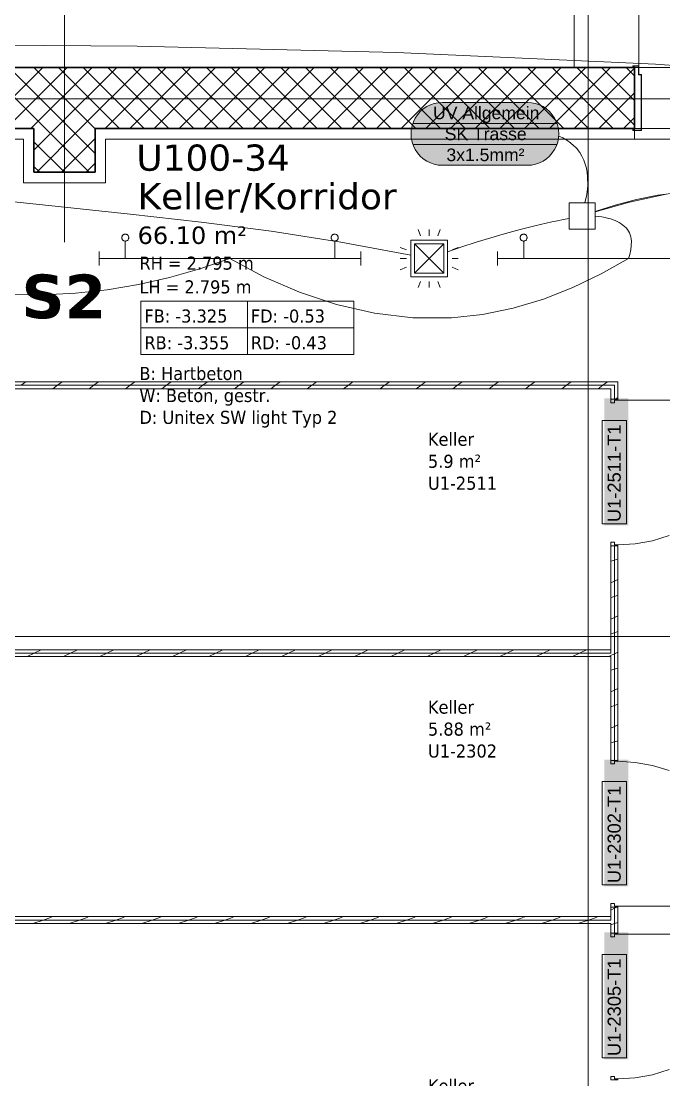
# Model space of a CAD drawing. Extents: x -1067 to 613, y -179 to 712.
# Drawn here: x 32.5 to 106.2, y 63.8 to 185.1 of the extents above; entities that cross this region are included whole.
import ezdxf
from ezdxf.lldxf.tags import DXFTag

# ---------------------------------------------------------------- set-up
doc = ezdxf.new("R2010")
doc.units = 0
doc.layers.get('0').update_dxf_attribs({"lineweight": 13})
for name, color, linetype, lineweight in [('A-AREA-____-IDEN', 7, 'Continuous', 5), ('A-DOOR-____-IDEN', 7, 'Continuous', 5), ('A-DOOR-____-OTLN', 7, 'Continuous', 9), ('A-DOOR-FRAM-MCUT', 7, 'Continuous', 9), ('A-DOOR-OPNG-OTLN', 7, 'Continuous', 9), ('A-FLOR-____-OTLN', 7, 'Continuous', 9), ('A-FLOR-____-OVHD', 7, 'Strichpunkt - Fein', 9), ('A-WALL-____-MCUT', 7, 'Continuous', 35), ('A-WALL-____-PATT', 7, 'Continuous', 35), ('A-WALL-FNSH-MCUT', 7, 'Continuous', 35), ('S-COLS-____-MCUT', 7, 'Continuous', 35), ('S-COLS-____-OTLN', 7, 'Continuous', 9), ('S-GRID-____-OTLN', 7, 'Continuous', 5)]:
    doc.layers.add(name, color=color, linetype=linetype, lineweight=lineweight)
for name, color, linetype, lineweight, true_color in [('EL01_WAN_Leitung_Brandmeldeanlagen', 7, 'Continuous', 13, 0xff8000), ('EL01_WAN_Leitung_HLKS', 5, 'Continuous', 13, 0x0000ff), ('EL01_WAN_Leitung_Licht', 7, 'Continuous', 13, 0x0080ff), ('EL01_WAN_Leuchten', 7, 'Continuous', 13, 0x0080ff), ('EL01_WAN_Licht', 7, 'Continuous', 13, 0x0080ff), ('S-GRID-____-IDEN', 7, 'Continuous', 9, 0x5555aa)]:
    doc.layers.add(name, color=color, linetype=linetype, lineweight=lineweight, true_color=true_color)
doc.styles.get("Standard").update_dxf_attribs({"font": 'arial.ttf'})
tags = doc.linetypes.add('_Rasterlinie_', pattern=[0.375, 0.2, -0.05, 0.075, -0.05]).pattern_tags.tags
tags[10:11] = [DXFTag(74, 4), DXFTag(75, 0), DXFTag(340, '0'), DXFTag(46, 1.0), DXFTag(50, 0.0), DXFTag(44, 0.0), DXFTag(45, 0.0)]
tags[8:9] = [DXFTag(74, 4), DXFTag(75, 0), DXFTag(340, '0'), DXFTag(46, 1.0), DXFTag(50, 0.0), DXFTag(44, 0.0), DXFTag(45, 0.0)]
tags[6:7] = [DXFTag(74, 4), DXFTag(75, 0), DXFTag(340, '0'), DXFTag(46, 1.0), DXFTag(50, 0.0), DXFTag(44, 0.0), DXFTag(45, 0.0)]
tags[4:5] = [DXFTag(74, 4), DXFTag(75, 0), DXFTag(340, '0'), DXFTag(46, 1.0), DXFTag(50, 0.0), DXFTag(44, 0.0), DXFTag(45, 0.0)]
tags = doc.linetypes.add('Grundrissdarstellung Sturz', pattern=[0.25, 0.15, -0.05, 0, -0.05]).pattern_tags.tags
tags[10:11] = [DXFTag(74, 4), DXFTag(75, 0), DXFTag(340, '0'), DXFTag(46, 1.0), DXFTag(50, 0.0), DXFTag(44, 0.0), DXFTag(45, 0.0)]
tags[8:9] = [DXFTag(74, 4), DXFTag(75, 0), DXFTag(340, '0'), DXFTag(46, 1.0), DXFTag(50, 0.0), DXFTag(44, 0.0), DXFTag(45, 0.0)]
tags[6:7] = [DXFTag(74, 4), DXFTag(75, 0), DXFTag(340, '0'), DXFTag(46, 1.0), DXFTag(50, 0.0), DXFTag(44, 0.0), DXFTag(45, 0.0)]
tags[4:5] = [DXFTag(74, 4), DXFTag(75, 0), DXFTag(340, '0'), DXFTag(46, 1.0), DXFTag(50, 0.0), DXFTag(44, 0.0), DXFTag(45, 0.0)]
tags = doc.linetypes.add('Strichpunkt - Fein', pattern=[0.2, 0.1, -0.05, 0, -0.05]).pattern_tags.tags
tags[10:11] = [DXFTag(74, 4), DXFTag(75, 0), DXFTag(340, '0'), DXFTag(46, 1.0), DXFTag(50, 0.0), DXFTag(44, 0.0), DXFTag(45, 0.0)]
tags[8:9] = [DXFTag(74, 4), DXFTag(75, 0), DXFTag(340, '0'), DXFTag(46, 1.0), DXFTag(50, 0.0), DXFTag(44, 0.0), DXFTag(45, 0.0)]
tags[6:7] = [DXFTag(74, 4), DXFTag(75, 0), DXFTag(340, '0'), DXFTag(46, 1.0), DXFTag(50, 0.0), DXFTag(44, 0.0), DXFTag(45, 0.0)]
tags[4:5] = [DXFTag(74, 4), DXFTag(75, 0), DXFTag(340, '0'), DXFTag(46, 1.0), DXFTag(50, 0.0), DXFTag(44, 0.0), DXFTag(45, 0.0)]

# ---------------------------------------------------------------- blocks, each defined once
blk = doc.blocks.new('Referenz-A0UJ3194XE', base_point=(-1062.18, -175.86))
at = {"layer": 'A-AREA-____-IDEN', "color": 0, "linetype": 'Continuous', "ltscale": 0.13}
for p, q in [((46.26, 153.02), (70.66, 153.02)), ((46.26, 146.9), (46.26, 153.02)), ((58.46, 153.02), (58.46, 146.9)), ((70.66, 153.02), (70.66, 146.9)), ((46.26, 149.96), (70.66, 149.96)), ((70.66, 146.9), (46.26, 146.9))]:
    blk.add_line(p, q, dxfattribs=at)
at = {"layer": 'A-DOOR-____-IDEN', "color": 0, "linetype": 'Continuous', "ltscale": 0.13}
for p, q in [((99.11, 127.5), (99.11, 139.34)), ((99.11, 139.34), (101.89, 139.34)), ((101.89, 139.34), (101.89, 127.5)), ((101.89, 127.5), (99.11, 127.5)), ((99.11, 86.12), (99.11, 97.96)), ((99.11, 97.96), (101.89, 97.96)), ((101.89, 97.96), (101.89, 86.12)), ((101.89, 86.12), (99.11, 86.12)), ((99.11, 66.32), (99.11, 78.16)), ((99.11, 78.16), (101.89, 78.16)), ((101.89, 78.16), (101.89, 66.32)), ((101.89, 66.32), (99.11, 66.32))]:
    blk.add_line(p, q, dxfattribs=at)
at = {"layer": 'A-DOOR-____-IDEN', "color": 7, "linetype": 'Continuous', "ltscale": 0.13, "true_color": 0xffffff}
for points in [[(99.36, 127.33), (102.11, 127.33), (99.36, 141.87)], [(102.11, 127.33), (99.36, 141.87), (102.11, 141.87)], [(99.36, 85.95), (102.11, 85.95), (99.36, 100.48)], [(102.11, 85.95), (99.36, 100.48), (102.11, 100.48)], [(99.36, 66.15), (102.11, 66.15), (99.36, 80.68)], [(102.11, 66.15), (99.36, 80.68), (102.11, 80.68)]]:
    blk.add_solid(points, dxfattribs=at)
at = {"layer": 'A-DOOR-____-OTLN', "color": 0, "linetype": 'Grundrissdarstellung Sturz', "ltscale": 0.13}
for p, q in [((123.8, 179.78), (102.8, 179.78)), ((123.8, 172.78), (102.8, 172.78))]:
    blk.add_line(p, q, dxfattribs=at)
at = {"layer": 'A-DOOR-FRAM-MCUT', "color": 0, "linetype": 'Continuous', "ltscale": 0.13}
for p, q in [((102.6, 179.78), (102.6, 179.98)), ((102.6, 179.98), (103.3, 179.98)), ((102.64, 179.78), (102.6, 179.78)), ((102.64, 179.94), (102.64, 179.78)), ((103.26, 179.94), (102.64, 179.94)), ((103.26, 178.94), (103.26, 179.94)), ((103.3, 179.98), (103.3, 178.98)), ((103.56, 178.94), (103.26, 178.94)), ((103.3, 178.98), (103.6, 178.98)), ((103.56, 172.62), (103.56, 178.94)), ((103.6, 178.98), (103.6, 172.58)), ((102.6, 172.78), (102.64, 172.78)), ((102.6, 172.58), (102.6, 172.78)), ((103.6, 172.58), (102.6, 172.58)), ((102.64, 172.78), (102.64, 172.62)), ((102.64, 172.62), (103.56, 172.62)), ((100.1, 141.78), (100.9, 141.78)), ((100.1, 141.38), (100.1, 141.78)), ((100.5, 141.38), (100.1, 141.38)), ((100.5, 141.68), (100.5, 141.38)), ((100.9, 141.68), (100.5, 141.68)), ((100.9, 141.78), (100.9, 141.68)), ((100.1, 125.38), (100.5, 125.38)), ((100.1, 124.98), (100.1, 125.38)), ((100.9, 124.98), (100.1, 124.98)), ((100.5, 125.38), (100.5, 125.08)), ((100.5, 125.08), (100.9, 125.08)), ((100.9, 125.08), (100.9, 124.98)), ((100.9, 100.39), (100.1, 100.39)), ((100.1, 100.39), (100.1, 99.99)), ((100.1, 99.99), (100.5, 99.99)), ((100.5, 99.99), (100.5, 100.29)), ((100.5, 100.29), (100.9, 100.29)), ((100.9, 100.29), (100.9, 100.39)), ((100.5, 83.99), (100.1, 83.99)), ((100.1, 83.99), (100.1, 83.59)), ((100.5, 83.69), (100.5, 83.99)), ((100.1, 83.59), (100.9, 83.59)), ((100.9, 83.69), (100.5, 83.69)), ((100.9, 83.59), (100.9, 83.69)), ((100.1, 80.59), (100.9, 80.59)), ((100.1, 80.19), (100.1, 80.59)), ((100.5, 80.19), (100.1, 80.19)), ((100.5, 80.49), (100.5, 80.19)), ((100.9, 80.49), (100.5, 80.49)), ((100.9, 80.59), (100.9, 80.49)), ((100.1, 64.19), (100.5, 64.19)), ((100.1, 63.79), (100.1, 64.19)), ((100.9, 63.79), (100.1, 63.79)), ((100.5, 64.19), (100.5, 63.89)), ((100.5, 63.89), (100.9, 63.89)), ((100.9, 63.89), (100.9, 63.79))]:
    blk.add_line(p, q, dxfattribs=at)
at = {"layer": 'A-DOOR-OPNG-OTLN', "color": 0, "linetype": 'Continuous', "ltscale": 0.13}
for p, q in [((103.3, 179.98), (103.3, 199.98)), ((100.9, 141.68), (117.5, 141.68)), ((104.88, 125.56), (106.79, 126.15)), ((100.9, 125.08), (102.9, 125.2)), ((102.9, 125.2), (104.88, 125.56)), ((102.9, 100.17), (100.9, 100.29)), ((104.88, 99.81), (102.9, 100.17)), ((106.79, 99.22), (104.88, 99.81)), ((100.9, 83.69), (117.5, 83.69)), ((100.9, 80.49), (117.5, 80.49)), ((102.9, 64.01), (104.88, 64.38)), ((104.88, 64.38), (106.79, 64.97)), ((100.9, 63.89), (102.9, 64.01))]:
    blk.add_line(p, q, dxfattribs=at)
at = {"layer": 'A-FLOR-____-OTLN', "color": 0, "linetype": 'Continuous', "ltscale": 0.13}
for p, q in [((95.9, 207.78), (95.9, 179.78)), ((102.8, 179.78), (103.26, 179.78)), ((103.3, 179.78), (123.3, 179.78)), ((103.56, 172.78), (102.8, 172.78)), ((123, 172.78), (103.6, 172.78))]:
    blk.add_line(p, q, dxfattribs=at)
at = {"layer": 'A-FLOR-____-OVHD', "color": 0, "linetype": 'Strichpunkt - Fein', "ltscale": 0.13}
for p, q in [((102.8, 172.78), (102.8, 171.58)), ((32.8, 171.58), (-48.2, 171.58)), ((32.8, 171.58), (32.8, 166.58)), ((42.2, 166.58), (42.2, 171.58)), ((42.2, 171.58), (124.6, 171.58)), ((32.8, 166.58), (42.2, 166.58))]:
    blk.add_line(p, q, dxfattribs=at)
at = {"layer": 'A-WALL-____-MCUT', "color": 0, "linetype": 'Continuous', "ltscale": 0.35}
for p, q in [((102.8, 179.78), (-79.1, 179.78)), ((102.8, 172.78), (102.8, 179.78)), ((-79.1, 172.78), (34, 172.78)), ((41, 172.78), (102.8, 172.78))]:
    blk.add_line(p, q, dxfattribs=at)
at = {"layer": 'A-WALL-____-MCUT', "color": 0, "linetype": 'Continuous', "lineweight": 9, "ltscale": 0.13}
for p, q in [((100.5, 143.38), (-54.7, 143.38)), ((100.5, 141.78), (100.5, 143.38)), ((100.5, 100.39), (100.5, 124.98)), ((100.1, 112.68), (100.1, 113.08)), ((100.1, 112.68), (-49.4, 112.68)), ((100.1, 82.09), (100.1, 82.49)), ((100.5, 80.59), (100.5, 83.59)), ((100.1, 82.09), (-54.3, 82.09))]:
    blk.add_line(p, q, dxfattribs=at)
at = {"layer": 'A-WALL-____-PATT', "color": 0, "linetype": 'Continuous', "lineweight": 9, "ltscale": 0.13}
for p, q in [((28, 172.78), (35, 179.78)), ((35.33, 172.78), (28.33, 179.78)), ((30.82, 172.78), (37.82, 179.78)), ((38.16, 172.78), (31.16, 179.78)), ((33.65, 172.78), (40.65, 179.78)), ((40.99, 172.78), (33.99, 179.78)), ((36.48, 172.78), (43.48, 179.78)), ((43.81, 172.78), (36.81, 179.78)), ((39.31, 172.78), (46.31, 179.78)), ((46.64, 172.78), (39.64, 179.78)), ((42.14, 172.78), (49.14, 179.78)), ((49.47, 172.78), (42.47, 179.78)), ((44.97, 172.78), (51.97, 179.78)), ((52.3, 172.78), (45.3, 179.78)), ((47.79, 172.78), (54.79, 179.78)), ((55.13, 172.78), (48.13, 179.78)), ((50.62, 172.78), (57.62, 179.78)), ((57.96, 172.78), (50.96, 179.78)), ((53.45, 172.78), (60.45, 179.78)), ((60.78, 172.78), (53.78, 179.78)), ((56.28, 172.78), (63.28, 179.78)), ((63.61, 172.78), (56.61, 179.78)), ((59.11, 172.78), (66.11, 179.78)), ((66.44, 172.78), (59.44, 179.78)), ((61.94, 172.78), (68.94, 179.78)), ((69.27, 172.78), (62.27, 179.78)), ((64.77, 172.78), (71.77, 179.78)), ((72.1, 172.78), (65.1, 179.78)), ((67.59, 172.78), (74.59, 179.78)), ((74.93, 172.78), (67.93, 179.78)), ((70.42, 172.78), (77.42, 179.78)), ((77.75, 172.78), (70.75, 179.78)), ((73.25, 172.78), (80.25, 179.78)), ((80.58, 172.78), (73.58, 179.78)), ((76.08, 172.78), (83.08, 179.78)), ((83.41, 172.78), (76.41, 179.78)), ((78.91, 172.78), (85.91, 179.78)), ((86.24, 172.78), (79.24, 179.78)), ((81.74, 172.78), (88.74, 179.78)), ((89.07, 172.78), (82.07, 179.78)), ((84.56, 172.78), (91.56, 179.78)), ((91.9, 172.78), (84.9, 179.78)), ((87.39, 172.78), (94.39, 179.78)), ((94.73, 172.78), (87.73, 179.78)), ((90.22, 172.78), (97.22, 179.78)), ((97.55, 172.78), (90.55, 179.78)), ((93.05, 172.78), (100.05, 179.78)), ((100.38, 172.78), (93.38, 179.78)), ((95.88, 172.78), (102.8, 179.7)), ((102.8, 173.18), (96.21, 179.78)), ((102.8, 176.01), (99.04, 179.78)), ((102.8, 178.84), (101.87, 179.78)), ((98.71, 172.78), (102.8, 176.87)), ((101.53, 172.78), (102.8, 174.04)), ((33.07, 143.78), (32.53, 143.38)), ((36.7, 143.38), (36.17, 142.98)), ((37.23, 143.78), (36.7, 143.38)), ((40.86, 143.38), (40.33, 142.98)), ((41.4, 143.78), (40.86, 143.38)), ((45.03, 143.38), (44.5, 142.98)), ((45.56, 143.78), (45.03, 143.38)), ((49.19, 143.38), (48.66, 142.98)), ((49.73, 143.78), (49.2, 143.38)), ((53.36, 143.38), (52.82, 142.98)), ((53.89, 143.78), (53.36, 143.38)), ((57.52, 143.38), (56.99, 142.98)), ((58.06, 143.78), (57.53, 143.38)), ((61.69, 143.38), (61.15, 142.98)), ((62.22, 143.78), (61.69, 143.38)), ((65.85, 143.38), (65.32, 142.98)), ((66.39, 143.78), (65.86, 143.38)), ((70.02, 143.38), (69.48, 142.98)), ((70.55, 143.78), (70.02, 143.38)), ((74.18, 143.38), (73.65, 142.98)), ((74.72, 143.78), (74.19, 143.38)), ((78.35, 143.38), (77.81, 142.98)), ((78.88, 143.78), (78.35, 143.38)), ((82.51, 143.38), (81.98, 142.98)), ((83.05, 143.78), (82.52, 143.38)), ((86.68, 143.38), (86.14, 142.98)), ((87.21, 143.78), (86.68, 143.38)), ((90.84, 143.38), (90.31, 142.98)), ((91.38, 143.78), (90.85, 143.38)), ((95.01, 143.38), (94.47, 142.98)), ((95.54, 143.78), (95.01, 143.38)), ((99.17, 143.38), (98.64, 142.98)), ((99.71, 143.78), (99.18, 143.38)), ((100.9, 141.96), (100.54, 141.78)), ((100.26, 124.98), (100.1, 124.9)), ((100.5, 123.34), (100.1, 123.21)), ((100.9, 123.48), (100.5, 123.34)), ((100.5, 120.93), (100.1, 120.73)), ((100.9, 121.13), (100.5, 120.93)), ((100.5, 119.18), (100.1, 119.05)), ((100.9, 119.31), (100.5, 119.18)), ((100.5, 116.77), (100.1, 116.57)), ((100.9, 116.97), (100.5, 116.77)), ((100.5, 115.02), (100.1, 114.88)), ((100.9, 115.15), (100.5, 115.02)), ((34.83, 113.08), (34.03, 112.68)), ((38.99, 113.08), (38.19, 112.68)), ((43.16, 113.08), (42.36, 112.68)), ((47.32, 113.08), (46.52, 112.68)), ((51.49, 113.08), (50.69, 112.68)), ((55.65, 113.08), (54.85, 112.68)), ((59.82, 113.08), (59.02, 112.68)), ((63.98, 113.08), (63.18, 112.68)), ((68.15, 113.08), (67.35, 112.68)), ((72.31, 113.08), (71.51, 112.68)), ((76.48, 113.08), (75.68, 112.68)), ((80.64, 113.08), (79.84, 112.68)), ((84.81, 113.08), (84.01, 112.68)), ((88.97, 113.08), (88.17, 112.68)), ((93.14, 113.08), (92.34, 112.68)), ((97.3, 113.08), (96.5, 112.68)), ((34.03, 112.68), (33.23, 112.28)), ((38.19, 112.68), (37.39, 112.28)), ((42.36, 112.68), (41.56, 112.28)), ((46.52, 112.68), (45.72, 112.28)), ((50.69, 112.68), (49.89, 112.28)), ((54.85, 112.68), (54.05, 112.28)), ((59.02, 112.68), (58.22, 112.28)), ((63.18, 112.68), (62.38, 112.28)), ((67.35, 112.68), (66.55, 112.28)), ((71.51, 112.68), (70.71, 112.28)), ((75.68, 112.68), (74.88, 112.28)), ((79.84, 112.68), (79.04, 112.28)), ((84.01, 112.68), (83.21, 112.28)), ((88.17, 112.68), (87.37, 112.28)), ((92.34, 112.68), (91.54, 112.28)), ((96.5, 112.68), (95.7, 112.28)), ((100.1, 112.4), (99.87, 112.28)), ((100.5, 112.6), (100.1, 112.4)), ((100.9, 112.8), (100.5, 112.6)), ((100.5, 110.85), (100.1, 110.72)), ((100.9, 110.98), (100.5, 110.85)), ((100.5, 108.44), (100.1, 108.24)), ((100.9, 108.64), (100.5, 108.44)), ((100.9, 106.82), (100.5, 106.69)), ((100.5, 106.69), (100.1, 106.55)), ((100.9, 104.47), (100.5, 104.27)), ((100.5, 104.27), (100.1, 104.07)), ((100.5, 102.52), (100.1, 102.39)), ((100.9, 102.65), (100.5, 102.52)), ((36.12, 82.49), (35.97, 82.42)), ((40.28, 82.49), (40.13, 82.42)), ((44.45, 82.49), (44.3, 82.42)), ((48.61, 82.49), (48.46, 82.42)), ((52.78, 82.49), (52.63, 82.42)), ((56.94, 82.49), (56.79, 82.42)), ((61.11, 82.49), (60.96, 82.42)), ((65.27, 82.49), (65.12, 82.42)), ((69.44, 82.49), (69.29, 82.42)), ((73.6, 82.49), (73.45, 82.42)), ((77.77, 82.49), (77.62, 82.42)), ((81.93, 82.49), (81.78, 82.42)), ((86.1, 82.49), (85.95, 82.42)), ((90.26, 82.49), (90.11, 82.42)), ((94.43, 82.49), (94.27, 82.42)), ((98.59, 82.49), (98.44, 82.42)), ((100.5, 83.45), (100.1, 83.25)), ((100.79, 83.59), (100.5, 83.45)), ((35.06, 82.09), (33.86, 81.69)), ((35.92, 82.38), (35.06, 82.09)), ((39.22, 82.09), (38.02, 81.69)), ((40.08, 82.38), (39.22, 82.09)), ((43.39, 82.09), (42.19, 81.69)), ((44.25, 82.38), (43.39, 82.09)), ((47.55, 82.09), (46.35, 81.69)), ((48.41, 82.38), (47.55, 82.09)), ((51.72, 82.09), (50.52, 81.69)), ((52.58, 82.38), (51.72, 82.09)), ((55.88, 82.09), (54.68, 81.69)), ((56.75, 82.38), (55.88, 82.09)), ((60.05, 82.09), (58.85, 81.69)), ((60.91, 82.38), (60.05, 82.09)), ((64.21, 82.09), (63.01, 81.69)), ((65.08, 82.38), (64.21, 82.09)), ((68.37, 82.09), (67.17, 81.69)), ((69.24, 82.38), (68.37, 82.09)), ((72.54, 82.09), (71.34, 81.69)), ((73.41, 82.38), (72.54, 82.09)), ((76.7, 82.09), (75.5, 81.69)), ((77.57, 82.38), (76.7, 82.09)), ((80.87, 82.09), (79.67, 81.69)), ((81.74, 82.38), (80.87, 82.09)), ((85.03, 82.09), (83.83, 81.69)), ((85.9, 82.38), (85.03, 82.09)), ((89.2, 82.09), (88, 81.69)), ((90.07, 82.38), (89.2, 82.09)), ((93.36, 82.09), (92.16, 81.69)), ((94.23, 82.38), (93.36, 82.09)), ((97.53, 82.09), (96.33, 81.69)), ((98.4, 82.38), (97.53, 82.09)), ((100.5, 81.7), (100.1, 81.56)), ((100.9, 81.83), (100.5, 81.7))]:
    blk.add_line(p, q, dxfattribs=at)
at = {"layer": 'A-WALL-FNSH-MCUT', "color": 0, "linetype": 'Continuous', "lineweight": 9, "ltscale": 0.13}
for p, q in [((100.9, 143.78), (-55.1, 143.78)), ((100.9, 141.78), (100.9, 143.78)), ((21.2, 142.98), (100.1, 142.98)), ((100.1, 142.98), (100.1, 141.78)), ((100.1, 141.78), (100.9, 141.78)), ((100.1, 124.98), (100.1, 113.08)), ((100.9, 124.98), (100.1, 124.98)), ((100.9, 100.39), (100.9, 124.98)), ((100.1, 113.08), (-49.4, 113.08)), ((-49.4, 112.28), (100.1, 112.28)), ((100.1, 112.28), (100.1, 100.39)), ((100.1, 100.39), (100.9, 100.39)), ((100.1, 82.49), (-54.3, 82.49)), ((100.1, 83.59), (100.1, 82.49)), ((100.9, 83.59), (100.1, 83.59)), ((100.9, 80.59), (100.9, 83.59)), ((-54.3, 81.69), (100.1, 81.69)), ((100.1, 81.69), (100.1, 80.59)), ((100.1, 80.59), (100.9, 80.59))]:
    blk.add_line(p, q, dxfattribs=at)
at = {"layer": 'S-COLS-____-MCUT', "color": 0, "linetype": 'Continuous', "ltscale": 0.35}
for p, q in [((34, 172.78), (34, 167.78)), ((41, 167.78), (41, 172.78)), ((34, 167.78), (41, 167.78))]:
    blk.add_line(p, q, dxfattribs=at)
at = {"layer": 'S-COLS-____-OTLN', "color": 0, "linetype": 'Continuous', "ltscale": 0.13}
for p, q in [((34, 170.3), (36.48, 172.78)), ((34.31, 167.78), (39.31, 172.78)), ((40.33, 167.78), (35.33, 172.78)), ((41, 169.93), (38.16, 172.78)), ((41, 172.76), (40.99, 172.78)), ((37.5, 167.78), (34, 171.27)), ((37.14, 167.78), (41, 171.64)), ((39.97, 167.78), (41, 168.81)), ((34.67, 167.78), (34, 168.44))]:
    blk.add_line(p, q, dxfattribs=at)
at = {"layer": 'S-GRID-____-OTLN', "color": 0, "linetype": '_Rasterlinie_', "ltscale": 0.13}
for p, q in [((37.5, 560.56), (37.5, 159.77)), ((97.5, -171.09), (97.5, 546.38)), ((-101.1, 176.18), (198.84, 176.18)), ((-117.1, 114.58), (198.84, 114.58))]:
    blk.add_line(p, q, dxfattribs=at)
at = {"layer": 'A-AREA-____-IDEN', "color": 0, "linetype": 'Continuous', "ltscale": 0.13, "attachment_point": 1}
for s, insert, char_height in [('{\\fVerdana;U100-34}', (45.73, 170.96), 3), ('{\\fVerdana;Keller/Korridor}', (45.87, 166.54), 3), ('{\\fVerdana;66.10 m²}', (45.88, 161.57), 2), ('{\\W0.9;\\fVerdana;RH = 2.795 m}', (46.08, 158.12), 1.5), ('{\\W0.9;\\fVerdana;LH = 2.795 m}', (46.08, 155.4), 1.5), ('{\\W0.9;\\fVerdana;FB: -3.325}', (46.65, 152.06), 1.5), ('{\\W0.9;\\fVerdana;FD: -0.53}', (58.85, 152.06), 1.5), ('{\\W0.9;\\fVerdana;RB: -3.355}', (46.65, 149), 1.5), ('{\\W0.9;\\fVerdana;RD: -0.43}', (58.85, 149), 1.5), ('{\\W0.9;\\fVerdana;B: Hartbeton}', (46.08, 145.48), 1.5), ('{\\W0.9;\\fVerdana;W: Beton, gestr.}', (46.08, 142.96), 1.5), ('{\\W0.9;\\fVerdana;D: Unitex SW light Typ 2}', (46.08, 140.45), 1.5), ('{\\W0.9;\\fVerdana;Keller}', (79.14, 137.94), 1.5), ('{\\W0.9;\\fVerdana;5.9 m²}', (79.14, 135.42), 1.5), ('{\\W0.9;\\fVerdana;U1-2511}', (79.14, 132.91), 1.5), ('{\\W0.9;\\fVerdana;Keller}', (79.14, 107.25), 1.5), ('{\\W0.9;\\fVerdana;5.88 m²}', (79.14, 104.73), 1.5), ('{\\W0.9;\\fVerdana;U1-2302}', (79.14, 102.22), 1.5), ('{\\W0.9;\\fVerdana;Keller}', (79.14, 63.85), 1.5)]:
    blk.add_mtext(s, dxfattribs=dict(at, insert=insert, char_height=char_height))
at = {"layer": 'A-DOOR-____-IDEN', "color": 0, "linetype": 'Continuous', "ltscale": 0.13, "char_height": 1.5, "attachment_point": 1, "rotation": 90}
for s, insert in [('{\\fArial;U1-2511-T1}', (99.73, 127.7)), ('{\\fArial;U1-2302-T1}', (99.73, 86.32)), ('{\\fArial;U1-2305-T1}', (99.73, 66.52))]:
    blk.add_mtext(s, dxfattribs=dict(at, insert=insert))
at = {"layer": 'S-GRID-____-IDEN', "color": 0, "linetype": 'Continuous', "lineweight": 5, "ltscale": 0.13, "insert": (32.57, 156.06), "char_height": 5, "attachment_point": 1}
blk.add_mtext('{\\fVerdana|b1|i0;S2}', dxfattribs=at)
blk = doc.blocks.new('Leitung-A0UJ31EYXE', base_point=(56.46, 151.1))
at = {"color": 0, "linetype": 'ByBlock', "lineweight": -2, "ltscale": 0.13}
for p, q in [((56.46, 157.89), (60.34, 155.81)), ((98.99, 156.13), (102.11, 157.89)), ((60.34, 155.81), (64.43, 154.04)), ((95.74, 154.57), (98.99, 156.13)), ((92.38, 153.26), (95.74, 154.57)), ((64.43, 154.04), (68.67, 152.64)), ((88.92, 152.22), (92.38, 153.26)), ((68.67, 152.64), (73.01, 151.65)), ((73.01, 151.65), (77.41, 151.12)), ((85.4, 151.49), (88.92, 152.22)), ((77.41, 151.12), (81.83, 151.1)), ((81.83, 151.1), (85.4, 151.49))]:
    blk.add_line(p, q, dxfattribs=at)
blk = doc.blocks.new('Leitung-A0UJ31H0XE', base_point=(10.81, 153.73))
at = {"color": 0, "linetype": 'ByBlock', "lineweight": -2, "ltscale": 0.13}
for p, q in [((14.72, 156.59), (10.81, 157.89)), ((56.46, 157.89), (53.02, 156.73)), ((18.71, 155.52), (14.72, 156.59)), ((53.02, 156.73), (49.52, 155.74)), ((22.76, 154.68), (18.71, 155.52)), ((49.52, 155.74), (45.97, 154.93)), ((26.86, 154.1), (22.76, 154.68)), ((30.99, 153.78), (26.86, 154.1)), ((42.38, 154.32), (38.76, 153.92)), ((45.97, 154.93), (42.38, 154.32)), ((35.12, 153.73), (30.99, 153.78)), ((38.76, 153.92), (35.12, 153.73))]:
    blk.add_line(p, q, dxfattribs=at)
blk = doc.blocks.new('Leitung-A0UJ31I4XE', base_point=(94.13, 164.28))
at = {"color": 0, "linetype": 'ByBlock', "lineweight": -2, "ltscale": 0.13}
for p, q in [((94.6, 171.71), (94.13, 171.91)), ((95.05, 171.46), (94.6, 171.71)), ((95.48, 171.16), (95.05, 171.46)), ((95.87, 170.82), (95.48, 171.16)), ((96.06, 170.64), (95.87, 170.82)), ((96.23, 170.45), (96.06, 170.64)), ((96.39, 170.25), (96.23, 170.45)), ((96.54, 170.04), (96.39, 170.25)), ((96.79, 169.62), (96.54, 170.04)), ((97, 169.18), (96.79, 169.62)), ((97.17, 168.72), (97, 169.18)), ((97.3, 168.24), (97.17, 168.72)), ((97.39, 167.75), (97.3, 168.24)), ((97.44, 167.25), (97.39, 167.75)), ((97.34, 165.24), (97.45, 166.24)), ((97.45, 166.24), (97.44, 167.25)), ((97.12, 164.28), (97.34, 165.24))]:
    blk.add_line(p, q, dxfattribs=at)
blk = doc.blocks.new('Leitung-A0UJ31PYXE', base_point=(102.62, 164.62))
at = {"color": 0, "linetype": 'ByBlock', "lineweight": -2, "ltscale": 0.13}
for p, q in [((105.78, 214.16), (102.62, 217.95)), ((109.04, 210.45), (105.78, 214.16)), ((112.42, 206.83), (109.04, 210.45)), ((115.91, 203.33), (112.42, 206.83)), ((119.52, 199.96), (115.91, 203.33)), ((121.38, 198.32), (119.52, 199.96)), ((123.27, 196.72), (121.38, 198.32)), ((131.49, 190.46), (123.27, 196.72)), ((140.23, 184.86), (131.49, 190.46)), ((149.43, 179.89), (140.23, 184.86)), ((159.01, 175.56), (149.43, 179.89)), ((179.09, 168.76), (159.01, 175.56)), ((198.84, 164.62), (179.09, 168.76))]:
    blk.add_line(p, q, dxfattribs=at)
blk = doc.blocks.new('Leitung-A0UJ31V4XE', base_point=(-43.27, 176.06))
at = {"color": 0, "linetype": 'ByBlock', "lineweight": -2, "ltscale": 0.13}
for p, q in [((16.13, 182.44), (45.83, 182.22)), ((45.83, 182.22), (75.53, 181.49)), ((75.53, 181.49), (105.23, 180.15)), ((105.23, 180.15), (134.95, 178.14))]:
    blk.add_line(p, q, dxfattribs=at)
blk = doc.blocks.new('LED-Langfeldleuchte 37W-A0UJ31VMXE', base_point=(87.11, 157.09))
at = {"color": 0, "lineweight": -2}
for p, q in [((89.72, 160.4), (89.71, 160.34)), ((89.71, 160.34), (89.71, 160.29)), ((89.71, 160.29), (89.71, 160.24)), ((89.71, 160.24), (89.72, 160.19)), ((89.74, 160.44), (89.72, 160.4)), ((89.72, 160.19), (89.74, 160.14)), ((89.76, 160.49), (89.74, 160.44)), ((89.74, 160.14), (89.76, 160.09)), ((89.79, 160.54), (89.76, 160.49)), ((89.83, 160.57), (89.79, 160.54)), ((89.87, 160.61), (89.83, 160.57)), ((89.91, 160.64), (89.87, 160.61)), ((89.96, 160.66), (89.91, 160.64)), ((90.01, 160.68), (89.96, 160.66)), ((90.06, 160.69), (90.01, 160.68)), ((90.11, 160.69), (90.06, 160.69)), ((90.16, 160.69), (90.11, 160.69)), ((90.21, 160.68), (90.16, 160.69)), ((90.26, 160.66), (90.21, 160.68)), ((90.31, 160.64), (90.26, 160.66)), ((90.35, 160.61), (90.31, 160.64)), ((90.39, 160.57), (90.35, 160.61)), ((90.43, 160.54), (90.39, 160.57)), ((90.45, 160.49), (90.43, 160.54)), ((90.48, 160.44), (90.45, 160.49)), ((90.45, 160.09), (90.48, 160.14)), ((90.49, 160.4), (90.48, 160.44)), ((90.48, 160.14), (90.49, 160.19)), ((90.51, 160.34), (90.49, 160.4)), ((90.49, 160.19), (90.51, 160.24)), ((90.51, 160.29), (90.51, 160.34)), ((90.51, 160.24), (90.51, 160.29)), ((113.72, 160.4), (113.71, 160.34)), ((113.71, 160.34), (113.71, 160.29)), ((113.71, 160.29), (113.71, 160.24)), ((113.71, 160.24), (113.72, 160.19)), ((113.74, 160.44), (113.72, 160.4)), ((113.72, 160.19), (113.74, 160.14)), ((113.76, 160.49), (113.74, 160.44)), ((113.74, 160.14), (113.76, 160.09)), ((113.79, 160.54), (113.76, 160.49)), ((113.83, 160.57), (113.79, 160.54)), ((113.87, 160.61), (113.83, 160.57)), ((113.91, 160.64), (113.87, 160.61)), ((113.96, 160.66), (113.91, 160.64)), ((114.01, 160.68), (113.96, 160.66)), ((114.06, 160.69), (114.01, 160.68)), ((114.11, 160.69), (114.06, 160.69)), ((114.16, 160.69), (114.11, 160.69)), ((114.21, 160.68), (114.16, 160.69)), ((114.26, 160.66), (114.21, 160.68)), ((114.31, 160.64), (114.26, 160.66)), ((114.35, 160.61), (114.31, 160.64)), ((114.39, 160.57), (114.35, 160.61)), ((114.43, 160.54), (114.39, 160.57)), ((114.45, 160.49), (114.43, 160.54)), ((114.48, 160.44), (114.45, 160.49)), ((114.45, 160.09), (114.48, 160.14)), ((114.49, 160.4), (114.48, 160.44)), ((114.48, 160.14), (114.49, 160.19)), ((114.51, 160.34), (114.49, 160.4)), ((114.49, 160.19), (114.51, 160.24)), ((114.51, 160.29), (114.51, 160.34)), ((114.51, 160.24), (114.51, 160.29)), ((89.76, 160.09), (89.79, 160.05)), ((89.79, 160.05), (89.83, 160.01)), ((89.83, 160.01), (89.87, 159.97)), ((89.87, 159.97), (89.91, 159.95)), ((89.91, 159.95), (89.96, 159.92)), ((89.96, 159.92), (90.01, 159.91)), ((90.01, 159.91), (90.06, 159.9)), ((90.06, 159.9), (90.11, 159.89)), ((90.11, 159.89), (90.16, 159.9)), ((90.11, 157.89), (90.11, 159.89)), ((90.16, 159.9), (90.21, 159.91)), ((90.21, 159.91), (90.26, 159.92)), ((90.26, 159.92), (90.31, 159.95)), ((90.31, 159.95), (90.35, 159.97)), ((90.35, 159.97), (90.39, 160.01)), ((90.39, 160.01), (90.43, 160.05)), ((90.43, 160.05), (90.45, 160.09)), ((113.76, 160.09), (113.79, 160.05)), ((113.79, 160.05), (113.83, 160.01)), ((113.83, 160.01), (113.87, 159.97)), ((113.87, 159.97), (113.91, 159.95)), ((113.91, 159.95), (113.96, 159.92)), ((113.96, 159.92), (114.01, 159.91)), ((114.01, 159.91), (114.06, 159.9)), ((114.06, 159.9), (114.11, 159.89)), ((114.11, 159.89), (114.16, 159.9)), ((114.11, 157.89), (114.11, 159.89)), ((114.16, 159.9), (114.21, 159.91)), ((114.21, 159.91), (114.26, 159.92)), ((114.26, 159.92), (114.31, 159.95)), ((114.31, 159.95), (114.35, 159.97)), ((114.35, 159.97), (114.39, 160.01)), ((114.39, 160.01), (114.43, 160.05)), ((114.43, 160.05), (114.45, 160.09)), ((87.11, 157.09), (87.11, 158.69)), ((87.11, 157.89), (117.11, 157.89)), ((117.11, 157.09), (117.11, 158.69))]:
    blk.add_line(p, q, dxfattribs=at)
blk = doc.blocks.new('Leitung-A0UJ31W4XE', base_point=(104.01, 44.57))
at = {"color": 0, "linetype": 'ByBlock', "lineweight": -2, "ltscale": 0.13}
for p, q in [((112.93, 115.33), (114.34, 110.14)), ((114.34, 110.14), (115.46, 104.86)), ((115.46, 104.86), (116.27, 99.51)), ((116.27, 99.51), (116.75, 94.13)), ((116.75, 94.13), (116.89, 88.72)), ((116.89, 88.72), (116.67, 83.32)), ((116.67, 83.32), (115.85, 76.52)), ((115.85, 76.52), (114.46, 69.81)), ((114.46, 69.81), (112.55, 63.21)), ((112.55, 63.21), (110.14, 56.78)), ((110.14, 56.78), (107.28, 50.55)), ((107.28, 50.55), (104.01, 44.57))]:
    blk.add_line(p, q, dxfattribs=at)
blk = doc.blocks.new('Leitung-A0UJ31XSXE', base_point=(98.31, 157.89))
at = {"color": 0, "linetype": 'ByBlock', "lineweight": -2, "ltscale": 0.13}
for p, q in [((99.06, 162.67), (98.31, 162.76)), ((99.45, 162.6), (99.06, 162.67)), ((99.84, 162.5), (99.45, 162.6)), ((100.1, 162.43), (99.84, 162.5)), ((100.35, 162.34), (100.1, 162.43)), ((100.59, 162.24), (100.35, 162.34)), ((100.83, 162.13), (100.59, 162.24)), ((101.06, 162.01), (100.83, 162.13)), ((101.28, 161.88), (101.06, 162.01)), ((101.48, 161.73), (101.28, 161.88)), ((101.67, 161.58), (101.48, 161.73)), ((101.84, 161.41), (101.67, 161.58)), ((101.99, 161.23), (101.84, 161.41)), ((102.12, 161.04), (101.99, 161.23)), ((102.23, 160.84), (102.12, 161.04)), ((102.32, 160.62), (102.23, 160.84)), ((102.38, 160.39), (102.32, 160.62)), ((102.42, 160.15), (102.38, 160.39)), ((102.45, 159.9), (102.42, 160.15)), ((102.37, 158.88), (102.44, 159.39)), ((102.44, 159.39), (102.45, 159.9)), ((102.11, 157.89), (102.26, 158.37)), ((102.26, 158.37), (102.37, 158.88))]:
    blk.add_line(p, q, dxfattribs=at)
blk = doc.blocks.new('LED-Langfeldleuchte 37W-A0UJ31ZYXE', base_point=(41.46, 157.09))
at = {"color": 0, "lineweight": -2}
for p, q in [((44.07, 160.4), (44.06, 160.34)), ((44.06, 160.34), (44.06, 160.29)), ((44.06, 160.29), (44.06, 160.24)), ((44.06, 160.24), (44.07, 160.19)), ((44.09, 160.44), (44.07, 160.4)), ((44.07, 160.19), (44.09, 160.14)), ((44.11, 160.49), (44.09, 160.44)), ((44.09, 160.14), (44.11, 160.09)), ((44.14, 160.54), (44.11, 160.49)), ((44.18, 160.57), (44.14, 160.54)), ((44.21, 160.61), (44.18, 160.57)), ((44.26, 160.64), (44.21, 160.61)), ((44.31, 160.66), (44.26, 160.64)), ((44.35, 160.68), (44.31, 160.66)), ((44.41, 160.69), (44.35, 160.68)), ((44.46, 160.69), (44.41, 160.69)), ((44.51, 160.69), (44.46, 160.69)), ((44.56, 160.68), (44.51, 160.69)), ((44.61, 160.66), (44.56, 160.68)), ((44.66, 160.64), (44.61, 160.66)), ((44.7, 160.61), (44.66, 160.64)), ((44.74, 160.57), (44.7, 160.61)), ((44.78, 160.54), (44.74, 160.57)), ((44.8, 160.49), (44.78, 160.54)), ((44.83, 160.44), (44.8, 160.49)), ((44.8, 160.09), (44.83, 160.14)), ((44.84, 160.4), (44.83, 160.44)), ((44.83, 160.14), (44.84, 160.19)), ((44.86, 160.34), (44.84, 160.4)), ((44.84, 160.19), (44.86, 160.24)), ((44.86, 160.29), (44.86, 160.34)), ((44.86, 160.24), (44.86, 160.29)), ((68.07, 160.4), (68.06, 160.34)), ((68.06, 160.34), (68.06, 160.29)), ((68.06, 160.29), (68.06, 160.24)), ((68.06, 160.24), (68.07, 160.19)), ((68.09, 160.44), (68.07, 160.4)), ((68.07, 160.19), (68.09, 160.14)), ((68.11, 160.49), (68.09, 160.44)), ((68.09, 160.14), (68.11, 160.09)), ((68.14, 160.54), (68.11, 160.49)), ((68.18, 160.57), (68.14, 160.54)), ((68.21, 160.61), (68.18, 160.57)), ((68.26, 160.64), (68.21, 160.61)), ((68.31, 160.66), (68.26, 160.64)), ((68.35, 160.68), (68.31, 160.66)), ((68.41, 160.69), (68.35, 160.68)), ((68.46, 160.69), (68.41, 160.69)), ((68.51, 160.69), (68.46, 160.69)), ((68.56, 160.68), (68.51, 160.69)), ((68.61, 160.66), (68.56, 160.68)), ((68.66, 160.64), (68.61, 160.66)), ((68.7, 160.61), (68.66, 160.64)), ((68.74, 160.57), (68.7, 160.61)), ((68.78, 160.54), (68.74, 160.57)), ((68.8, 160.49), (68.78, 160.54)), ((68.83, 160.44), (68.8, 160.49)), ((68.8, 160.09), (68.83, 160.14)), ((68.84, 160.4), (68.83, 160.44)), ((68.83, 160.14), (68.84, 160.19)), ((68.86, 160.34), (68.84, 160.4)), ((68.84, 160.19), (68.86, 160.24)), ((68.86, 160.29), (68.86, 160.34)), ((68.86, 160.24), (68.86, 160.29)), ((44.11, 160.09), (44.14, 160.05)), ((44.14, 160.05), (44.18, 160.01)), ((44.18, 160.01), (44.21, 159.97)), ((44.21, 159.97), (44.26, 159.95)), ((44.26, 159.95), (44.31, 159.92)), ((44.31, 159.92), (44.35, 159.91)), ((44.35, 159.91), (44.41, 159.9)), ((44.41, 159.9), (44.46, 159.89)), ((44.46, 159.89), (44.51, 159.9)), ((44.46, 157.89), (44.46, 159.89)), ((44.51, 159.9), (44.56, 159.91)), ((44.56, 159.91), (44.61, 159.92)), ((44.61, 159.92), (44.66, 159.95)), ((44.66, 159.95), (44.7, 159.97)), ((44.7, 159.97), (44.74, 160.01)), ((44.74, 160.01), (44.78, 160.05)), ((44.78, 160.05), (44.8, 160.09)), ((68.11, 160.09), (68.14, 160.05)), ((68.14, 160.05), (68.18, 160.01)), ((68.18, 160.01), (68.21, 159.97)), ((68.21, 159.97), (68.26, 159.95)), ((68.26, 159.95), (68.31, 159.92)), ((68.31, 159.92), (68.35, 159.91)), ((68.35, 159.91), (68.41, 159.9)), ((68.41, 159.9), (68.46, 159.89)), ((68.46, 159.89), (68.51, 159.9)), ((68.46, 157.89), (68.46, 159.89)), ((68.51, 159.9), (68.56, 159.91)), ((68.56, 159.91), (68.61, 159.92)), ((68.61, 159.92), (68.66, 159.95)), ((68.66, 159.95), (68.7, 159.97)), ((68.7, 159.97), (68.74, 160.01)), ((68.74, 160.01), (68.78, 160.05)), ((68.78, 160.05), (68.8, 160.09)), ((41.46, 157.09), (41.46, 158.69)), ((41.46, 157.89), (71.46, 157.89)), ((71.46, 157.09), (71.46, 158.69))]:
    blk.add_line(p, q, dxfattribs=at)
blk = doc.blocks.new('Leitung-A0UJ321UXE', base_point=(-75.9, 33.41))
at = {"color": 0, "linetype": 'ByBlock', "lineweight": -2, "ltscale": 0.13}
for p, q in [((36.76, 163.86), (28.24, 164.78)), ((45.04, 162.98), (36.76, 163.86)), ((53.16, 162.06), (45.04, 162.98)), ((61.18, 161.02), (53.16, 162.06)), ((69.16, 159.79), (61.18, 161.02)), ((77.18, 158.29), (69.16, 159.79))]:
    blk.add_line(p, q, dxfattribs=at)
blk = doc.blocks.new('Leitung-A0UJ323OXE', base_point=(98.31, 25.84))
at = {"color": 0, "linetype": 'ByBlock', "lineweight": -2, "ltscale": 0.13}
for p, q in [((106.43, 165.28), (102.23, 164.37)), ((102.23, 164.37), (98.31, 163.25))]:
    blk.add_line(p, q, dxfattribs=at)
blk = doc.blocks.new('Bewegungsmelder UP-A0UJ326IXE', base_point=(75.96, 154.57))
at = {"color": 0, "lineweight": -2}
for p, q in [((78.28, 160.51), (78.01, 161.21)), ((79.28, 160.51), (79.28, 161.21)), ((80.29, 160.51), (80.56, 161.21)), ((76.67, 158.9), (75.96, 159.17)), ((77.18, 159.99), (77.18, 155.79)), ((81.38, 159.99), (77.18, 159.99)), ((77.6, 159.57), (77.6, 156.21)), ((80.96, 159.57), (77.6, 159.57)), ((80.96, 156.21), (77.6, 159.57)), ((77.6, 156.21), (80.96, 159.57)), ((80.96, 156.21), (80.96, 159.57)), ((81.38, 155.79), (81.38, 159.99)), ((81.9, 158.9), (82.61, 159.17)), ((76.67, 157.89), (75.96, 157.89)), ((81.9, 157.89), (82.61, 157.89)), ((76.67, 156.89), (75.96, 156.62)), ((81.9, 156.89), (82.61, 156.62)), ((77.18, 155.79), (81.38, 155.79)), ((77.6, 156.21), (80.96, 156.21)), ((78.28, 155.28), (78.01, 154.57)), ((79.28, 155.28), (79.28, 154.57)), ((80.29, 155.28), (80.56, 154.57))]:
    blk.add_line(p, q, dxfattribs=at)
blk = doc.blocks.new('Leitung-A0UJ3276XE', base_point=(81.38, 158.67))
at = {"color": 0, "linetype": 'ByBlock', "lineweight": -2, "ltscale": 0.13}
for p, q in [((91.38, 161.65), (89.7, 161.23)), ((92.03, 161.8), (91.38, 161.65)), ((92.69, 161.95), (92.03, 161.8)), ((93.34, 162.09), (92.69, 161.95)), ((93.99, 162.23), (93.34, 162.09)), ((94.65, 162.37), (93.99, 162.23)), ((95.31, 162.5), (94.65, 162.37)), ((86.35, 160.28), (84.68, 159.77)), ((88.02, 160.77), (86.35, 160.28)), ((89.7, 161.23), (88.02, 160.77)), ((83.03, 159.23), (81.38, 158.67)), ((84.68, 159.77), (83.03, 159.23))]:
    blk.add_line(p, q, dxfattribs=at)
blk = doc.blocks.new('Gruppenzuleitung-A0UJ32AOXE', base_point=(77.2, 168.58))
at = {"color": 0, "linetype": 'ByBlock', "lineweight": -2, "ltscale": 0.13}
for p, q in [((78.25, 174.73), (77.94, 174.37)), ((78.61, 175.04), (78.25, 174.73)), ((79, 175.3), (78.61, 175.04)), ((79.42, 175.51), (79, 175.3)), ((79.87, 175.66), (79.42, 175.51)), ((80.33, 175.75), (79.87, 175.66)), ((80.8, 175.78), (80.33, 175.75)), ((80.8, 175.78), (90.54, 175.78)), ((91.01, 175.75), (90.54, 175.78)), ((91.47, 175.66), (91.01, 175.75)), ((91.92, 175.51), (91.47, 175.66)), ((92.34, 175.3), (91.92, 175.51)), ((92.73, 175.04), (92.34, 175.3)), ((93.08, 174.73), (92.73, 175.04)), ((93.39, 174.37), (93.08, 174.73)), ((77.47, 173.56), (77.32, 173.11)), ((77.68, 173.98), (77.47, 173.56)), ((77.94, 174.37), (77.68, 173.98)), ((93.66, 173.98), (93.39, 174.37)), ((93.86, 173.56), (93.66, 173.98)), ((94.02, 173.11), (93.86, 173.56)), ((77.23, 172.65), (77.2, 172.18)), ((77.32, 173.11), (77.23, 172.65)), ((77.41, 173.38), (93.93, 173.38)), ((94.11, 172.65), (94.02, 173.11)), ((94.14, 172.18), (94.11, 172.65)), ((77.2, 172.18), (77.23, 171.71)), ((77.23, 171.71), (77.32, 171.25)), ((77.32, 171.25), (77.47, 170.8)), ((93.86, 170.8), (94.02, 171.25)), ((94.02, 171.25), (94.11, 171.71)), ((94.11, 171.71), (94.14, 172.18)), ((77.41, 170.98), (93.93, 170.98)), ((77.47, 170.8), (77.68, 170.38)), ((77.68, 170.38), (77.94, 169.99)), ((77.94, 169.99), (78.25, 169.64)), ((93.08, 169.64), (93.39, 169.99)), ((93.39, 169.99), (93.66, 170.38)), ((93.66, 170.38), (93.86, 170.8)), ((78.25, 169.64), (78.61, 169.33)), ((78.61, 169.33), (79, 169.06)), ((79, 169.06), (79.42, 168.86)), ((79.42, 168.86), (79.87, 168.7)), ((79.87, 168.7), (80.33, 168.61)), ((80.33, 168.61), (80.8, 168.58)), ((90.54, 168.58), (91.01, 168.61)), ((91.01, 168.61), (91.47, 168.7)), ((91.47, 168.7), (91.92, 168.86)), ((91.92, 168.86), (92.34, 169.06)), ((92.34, 169.06), (92.73, 169.33)), ((92.73, 169.33), (93.08, 169.64)), ((80.8, 168.58), (90.54, 168.58))]:
    blk.add_line(p, q, dxfattribs=at)
at = {"color": 7, "linetype": 'ByBlock', "lineweight": -2, "ltscale": 0.13, "true_color": 0xffffff}
for points in [[(78.16, 174.63), (93.18, 174.63), (78.35, 174.82)], [(78.35, 174.82), (92.99, 174.82), (78.56, 175)], [(93.18, 174.63), (78.35, 174.82), (92.99, 174.82)], [(78.35, 174.82), (92.99, 174.82), (78.35, 174.82)], [(92.99, 174.82), (78.35, 174.82), (92.99, 174.82)], [(78.56, 175), (92.78, 175), (78.77, 175.16)], [(92.99, 174.82), (78.56, 175), (92.78, 175)], [(78.77, 175.16), (92.57, 175.16), (79, 175.3)], [(92.78, 175), (78.77, 175.16), (92.57, 175.16)], [(79, 175.3), (92.34, 175.3), (79.24, 175.43)], [(92.57, 175.16), (79, 175.3), (92.34, 175.3)], [(79.24, 175.43), (92.1, 175.43), (79.48, 175.53)], [(92.34, 175.3), (79.24, 175.43), (92.1, 175.43)], [(79.48, 175.53), (91.85, 175.53), (79.74, 175.62)], [(92.1, 175.43), (79.48, 175.53), (91.85, 175.53)], [(79.48, 175.53), (91.85, 175.53), (79.48, 175.53)], [(91.85, 175.53), (79.48, 175.53), (91.85, 175.53)], [(79.74, 175.62), (91.6, 175.62), (80, 175.69)], [(91.85, 175.53), (79.74, 175.62), (91.6, 175.62)], [(80, 175.69), (91.34, 175.69), (80.26, 175.74)], [(91.6, 175.62), (80, 175.69), (91.34, 175.69)], [(80.26, 175.74), (91.07, 175.74), (80.53, 175.77)], [(91.34, 175.69), (80.26, 175.74), (91.07, 175.74)], [(80.53, 175.77), (90.81, 175.77), (80.8, 175.78)], [(91.07, 175.74), (80.53, 175.77), (90.81, 175.77)], [(90.81, 175.77), (80.8, 175.78), (90.54, 175.78)], [(77.36, 173.24), (93.98, 173.24), (77.45, 173.5)], [(77.45, 173.5), (93.89, 173.5), (77.56, 173.74)], [(93.98, 173.24), (77.45, 173.5), (93.89, 173.5)], [(77.56, 173.74), (93.78, 173.74), (77.68, 173.98)], [(93.89, 173.5), (77.56, 173.74), (93.78, 173.74)], [(77.68, 173.98), (93.66, 173.98), (77.83, 174.21)], [(93.78, 173.74), (77.68, 173.98), (93.66, 173.98)], [(77.83, 174.21), (93.51, 174.21), (77.99, 174.43)], [(93.66, 173.98), (77.83, 174.21), (93.51, 174.21)], [(77.99, 174.43), (93.35, 174.43), (78.16, 174.63)], [(93.51, 174.21), (77.99, 174.43), (93.35, 174.43)], [(93.35, 174.43), (78.16, 174.63), (93.18, 174.63)], [(77.2, 172.18), (94.14, 172.18), (77.21, 172.45)], [(77.21, 172.45), (94.13, 172.45), (77.24, 172.72)], [(94.14, 172.18), (77.21, 172.45), (94.13, 172.45)], [(77.24, 172.72), (94.1, 172.72), (77.29, 172.98)], [(94.13, 172.45), (77.24, 172.72), (94.1, 172.72)], [(77.24, 172.72), (94.1, 172.72), (77.24, 172.72)], [(94.1, 172.72), (77.24, 172.72), (94.1, 172.72)], [(77.29, 172.98), (94.05, 172.98), (77.36, 173.24)], [(94.1, 172.72), (77.29, 172.98), (94.05, 172.98)], [(77.29, 172.98), (94.05, 172.98), (77.29, 172.98)], [(94.05, 172.98), (77.29, 172.98), (94.05, 172.98)], [(94.05, 172.98), (77.36, 173.24), (93.98, 173.24)], [(77.36, 173.24), (93.98, 173.24), (77.36, 173.24)], [(93.98, 173.24), (77.36, 173.24), (93.98, 173.24)], [(77.21, 171.91), (94.13, 171.91), (77.2, 172.18)], [(94.13, 171.91), (77.2, 172.18), (94.14, 172.18)], [(77.24, 171.65), (94.1, 171.65), (77.21, 171.91)], [(94.1, 171.65), (77.21, 171.91), (94.13, 171.91)], [(77.29, 171.38), (94.05, 171.38), (77.24, 171.65)], [(94.05, 171.38), (77.24, 171.65), (94.1, 171.65)], [(77.36, 171.12), (93.98, 171.12), (77.29, 171.38)], [(93.98, 171.12), (77.29, 171.38), (94.05, 171.38)], [(77.45, 170.87), (93.89, 170.87), (77.36, 171.12)], [(93.89, 170.87), (77.36, 171.12), (93.98, 171.12)], [(77.36, 171.12), (93.98, 171.12), (77.36, 171.12)], [(93.98, 171.12), (77.36, 171.12), (93.98, 171.12)], [(77.56, 170.62), (93.78, 170.62), (77.45, 170.87)], [(93.78, 170.62), (77.45, 170.87), (93.89, 170.87)], [(77.68, 170.38), (93.66, 170.38), (77.56, 170.62)], [(93.66, 170.38), (77.56, 170.62), (93.78, 170.62)], [(77.83, 170.15), (93.51, 170.15), (77.68, 170.38)], [(93.51, 170.15), (77.68, 170.38), (93.66, 170.38)], [(77.99, 169.94), (93.35, 169.94), (77.83, 170.15)], [(93.35, 169.94), (77.83, 170.15), (93.51, 170.15)], [(78.16, 169.73), (93.18, 169.73), (77.99, 169.94)], [(93.18, 169.73), (77.99, 169.94), (93.35, 169.94)], [(78.35, 169.54), (92.99, 169.54), (78.16, 169.73)], [(92.99, 169.54), (78.16, 169.73), (93.18, 169.73)], [(78.56, 169.37), (92.78, 169.37), (78.35, 169.54)], [(92.78, 169.37), (78.35, 169.54), (92.99, 169.54)], [(78.77, 169.21), (92.57, 169.21), (78.56, 169.37)], [(92.57, 169.21), (78.56, 169.37), (92.78, 169.37)], [(79, 169.06), (92.34, 169.06), (78.77, 169.21)], [(92.34, 169.06), (78.77, 169.21), (92.57, 169.21)], [(79.24, 168.94), (92.1, 168.94), (79, 169.06)], [(92.1, 168.94), (79, 169.06), (92.34, 169.06)], [(79.48, 168.83), (91.85, 168.83), (79.24, 168.94)], [(91.85, 168.83), (79.24, 168.94), (92.1, 168.94)], [(79.74, 168.74), (91.6, 168.74), (79.48, 168.83)], [(91.6, 168.74), (79.48, 168.83), (91.85, 168.83)], [(80, 168.67), (91.34, 168.67), (79.74, 168.74)], [(91.34, 168.67), (79.74, 168.74), (91.6, 168.74)], [(80.26, 168.62), (91.07, 168.62), (80, 168.67)], [(91.07, 168.62), (80, 168.67), (91.34, 168.67)], [(80.53, 168.59), (90.81, 168.59), (80.26, 168.62)], [(90.81, 168.59), (80.26, 168.62), (91.07, 168.62)], [(80.8, 168.58), (90.54, 168.58), (80.53, 168.59)], [(90.54, 168.58), (80.53, 168.59), (90.81, 168.59)]]:
    blk.add_solid(points, dxfattribs=at)
at = {"color": 0, "linetype": 'ByBlock', "lineweight": -2, "ltscale": 0.13, "char_height": 1.44, "attachment_point": 1}
for s, insert in [('{\\fArial;UV Allgemein}', (79.73, 175.3)), ('{\\fArial;SK Trasse}', (81.06, 172.9)), ('{\\fArial;3x1.5mm²}', (81.26, 170.5))]:
    blk.add_mtext(s, dxfattribs=dict(at, insert=insert))
blk = doc.blocks.new('Leitung-A0UJ32ASXE', base_point=(98.31, 115.33))
at = {"color": 0, "linetype": 'ByBlock', "lineweight": -2, "ltscale": 0.13}
for p, q in [((103.02, 164.66), (105.47, 165.17)), ((105.47, 165.17), (107.87, 165.48)), ((107.87, 165.48), (110.15, 165.53)), ((110.15, 165.53), (111.22, 165.44)), ((111.22, 165.44), (112.23, 165.26)), ((112.23, 165.26), (113.86, 164.73)), ((98.31, 163.28), (100.61, 164.01)), ((100.61, 164.01), (103.02, 164.66)), ((113.86, 164.73), (115.28, 163.92)), ((115.28, 163.92), (116.5, 162.86)), ((116.5, 162.86), (117.53, 161.56)), ((117.53, 161.56), (118.38, 160.04)), ((118.38, 160.04), (119.06, 158.32)), ((119.06, 158.32), (119.58, 156.43)), ((119.58, 156.43), (119.95, 154.37)), ((119.95, 154.37), (120.17, 152.17)), ((120.17, 152.17), (120.26, 149.86)), ((120.26, 149.86), (120.23, 147.44)), ((120.23, 147.44), (120.09, 144.93)), ((120.09, 144.93), (119.73, 141.5)), ((119.73, 141.5), (119.22, 137.99)), ((119.22, 137.99), (118.56, 134.46)), ((118.56, 134.46), (117.36, 129.22)), ((117.36, 129.22), (115.97, 124.19)), ((115.97, 124.19), (112.93, 115.33))]:
    blk.add_line(p, q, dxfattribs=at)
blk = doc.blocks.new('Deckendose UP-A0UJ32AWXE', base_point=(95.31, 161.28))
at = {"color": 0, "lineweight": -2}
for p, q in [((95.31, 164.28), (98.31, 164.28)), ((95.31, 161.28), (95.31, 164.28)), ((98.31, 164.28), (98.31, 161.28)), ((98.31, 161.28), (95.31, 161.28))]:
    blk.add_line(p, q, dxfattribs=at)

msp = doc.modelspace()

# ---------------------------------------------------------------- block references
at = {"color": 9, "lineweight": 25, "ltscale": 0.25, "true_color": 0xc0c0c0}
msp.add_blockref('Referenz-A0UJ3194XE', (-1062.18, -175.86), dxfattribs=at)
at = {"layer": 'EL01_WAN_Leitung_Brandmeldeanlagen', "ltscale": 0.13}
msp.add_blockref('Leitung-A0UJ31V4XE', (-43.27, 176.06), dxfattribs=at)
at = {"layer": 'EL01_WAN_Leitung_HLKS', "ltscale": 0.13}
msp.add_blockref('Leitung-A0UJ31PYXE', (102.62, 164.62), dxfattribs=at)
at = {"layer": 'EL01_WAN_Leitung_Licht', "ltscale": 0.13}
for name, p in [('Gruppenzuleitung-A0UJ32AOXE', (77.2, 168.58)), ('Leitung-A0UJ31I4XE', (94.13, 164.28)), ('Leitung-A0UJ321UXE', (-75.9, 33.41)), ('Leitung-A0UJ323OXE', (98.31, 25.84)), ('Leitung-A0UJ32ASXE', (98.31, 115.33)), ('Leitung-A0UJ31XSXE', (98.31, 157.89)), ('Leitung-A0UJ3276XE', (81.38, 158.67)), ('Leitung-A0UJ31H0XE', (10.81, 153.73)), ('Leitung-A0UJ31EYXE', (56.46, 151.1)), ('Leitung-A0UJ31W4XE', (104.01, 44.57))]:
    msp.add_blockref(name, p, dxfattribs=at)
at = {"layer": 'EL01_WAN_Leuchten', "ltscale": 0.13}
for name, p in [('LED-Langfeldleuchte 37W-A0UJ31ZYXE', (41.46, 157.09)), ('LED-Langfeldleuchte 37W-A0UJ31VMXE', (87.11, 157.09))]:
    msp.add_blockref(name, p, dxfattribs=at)
at = {"layer": 'EL01_WAN_Licht', "linetype": 'Continuous', "ltscale": 0.13}
for name, p in [('Deckendose UP-A0UJ32AWXE', (95.31, 161.28)), ('Bewegungsmelder UP-A0UJ326IXE', (75.96, 154.57))]:
    msp.add_blockref(name, p, dxfattribs=at)

doc.saveas('drawing.dxf')
